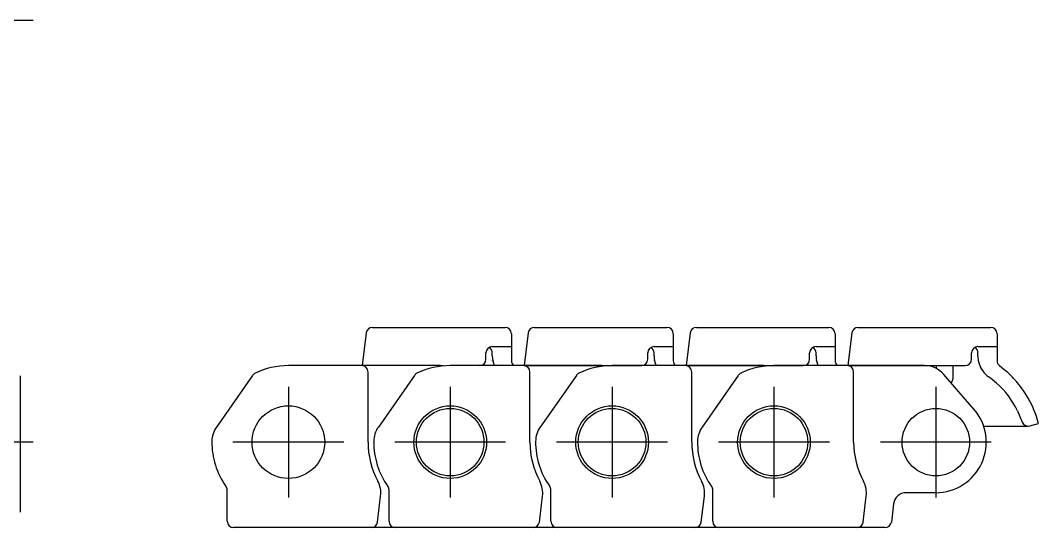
# Model space of a CAD drawing. Extents: x -1 to 236, y -8 to 111.
# Drawn here: x 155.8 to 235.7, y 10 to 49.8 of the extents above; entities that cross this region are included whole.
import ezdxf

# ---------------------------------------------------------------- set-up
doc = ezdxf.new("R2010")
doc.units = 0
doc.header["$LTSCALE"] = 0.5
doc.linetypes.add('CENTER', pattern=[50.8, 31.75, -6.35, 6.35, -6.35])
doc.layers.add('MSM_CENTER', color=1, linetype='CENTER')
doc.layers.add('MSM_CONTINUOUS', color=7, linetype='CONTINUOUS')

msp = doc.modelspace()

# ---------------------------------------------------------------- linework, layer by layer
at = {"layer": 'MSM_CENTER'}
for p, q in [((156.8, 49.768), (133.8, 49.768)), ((176.825, 21.05), (176.825, 12.35)), ((189.525, 21.05), (189.525, 12.35)), ((202.225, 21.05), (202.225, 12.35)), ((214.925, 21.05), (214.925, 12.35)), ((227.625, 21.05), (227.625, 12.35)), ((156.8, 16.7), (133.8, 16.7)), ((181.175, 16.7), (172.475, 16.7)), ((193.875, 16.7), (185.175, 16.7)), ((206.575, 16.7), (197.875, 16.7)), ((219.275, 16.7), (210.575, 16.7)), ((231.975, 16.7), (223.275, 16.7))]:
    msp.add_line(p, q, dxfattribs=at)
at = {"layer": 'MSM_CONTINUOUS'}
for p, q in [((183.436, 25.7), (193.825, 25.7)), ((196.136, 25.7), (206.525, 25.7)), ((208.836, 25.7), (219.225, 25.7)), ((221.536, 25.7), (231.925, 25.7)), ((182.939, 25.261), (182.625, 22.7)), ((194.325, 25.2), (194.325, 23.088)), ((195.639, 25.261), (195.325, 22.7)), ((207.025, 25.2), (207.025, 23.088)), ((208.339, 25.261), (208.025, 22.7)), ((219.725, 25.2), (219.725, 23.088)), ((221.039, 25.261), (220.725, 22.7)), ((232.425, 25.2), (232.425, 23.088)), ((192.825, 24.2), (194.325, 24.2)), ((205.525, 24.2), (207.025, 24.2)), ((218.225, 24.2), (219.725, 24.2)), ((230.925, 24.2), (232.425, 24.2)), ((192.325, 23.2), (192.325, 23.7)), ((192.825, 23.459), (192.825, 23.7)), ((205.025, 23.2), (205.025, 23.7)), ((205.525, 23.459), (205.525, 23.7)), ((217.725, 23.2), (217.725, 23.7)), ((218.225, 23.459), (218.225, 23.7)), ((230.425, 23.2), (230.425, 23.7)), ((230.925, 23.459), (230.925, 23.7)), ((188.645, 22.7), (176.825, 22.7)), ((201.345, 22.7), (189.525, 22.7)), ((194.508, 22.701), (194.51, 22.7)), ((195.325, 22.7), (204.525, 22.7)), ((214.045, 22.7), (202.225, 22.7)), ((207.208, 22.701), (207.21, 22.7)), ((208.025, 22.7), (217.225, 22.7)), ((226.745, 22.7), (214.925, 22.7)), ((219.908, 22.701), (219.91, 22.7)), ((220.725, 22.7), (229.925, 22.7)), ((227.675, 22.471), (227.675, 22.7)), ((228.975, 21.7), (228.975, 22.7)), ((232.608, 22.701), (232.994, 22.385)), ((155.8, 11.2), (155.8, 21.9)), ((174.024, 21.939), (171.187, 17.888)), ((183.075, 16.7), (183.075, 22.2)), ((186.724, 21.939), (183.887, 17.888)), ((195.775, 16.7), (195.775, 22.2)), ((199.424, 21.939), (196.587, 17.888)), ((208.475, 16.7), (208.475, 22.2)), ((212.124, 21.939), (209.287, 17.888)), ((221.175, 16.7), (221.175, 22.2)), ((230.614, 19.298), (228.254, 22.012)), ((234.034, 19.169), (234.407, 18.268)), ((231.38, 17.959), (234.869, 17.959)), ((234.998, 17.976), (235.69, 18.161)), ((172.025, 10.5), (172.025, 12.937)), ((184.725, 10.5), (184.725, 12.937)), ((197.425, 10.5), (197.425, 12.937)), ((210.125, 10.5), (210.125, 12.937)), ((183.819, 10.439), (184.067, 12.456)), ((196.519, 10.439), (196.767, 12.456)), ((209.219, 10.439), (209.467, 12.456)), ((221.919, 10.439), (222.167, 12.456)), ((227.625, 12.74), (225.303, 12.74)), ((224.311, 11.862), (224.136, 10.439)), ((223.64, 10), (172.525, 10))]:
    msp.add_line(p, q, dxfattribs=at)
at = {"layer": 'MSM_CONTINUOUS', "color": 4}
for points in [[(192.855, 23.114, 0), (192.855, 23.114, 0), (192.855, 23.114, 0), (192.855, 23.114, 0), (192.855, 23.114, 0), (192.855, 23.114, 0), (192.855, 23.114, 0), (192.855, 23.114, 0), (192.855, 23.114, 0), (192.855, 23.114, 0), (192.855, 23.114, 0), (192.855, 23.114, 0), (192.855, 23.114, 0), (192.855, 23.114, 0), (192.855, 23.114, 0), (192.855, 23.114, 0), (192.855, 23.114, 0), (192.855, 23.114, 0), (192.855, 23.114, 0), (192.855, 23.114, 0), (192.855, 23.114, 0), (192.855, 23.114, 0), (192.855, 23.114, 0), (192.855, 23.114, 0), (192.855, 23.114, 0), (192.855, 23.114, 0), (192.855, 23.114, 0), (192.855, 23.114, 0), (192.855, 23.114, 0), (192.855, 23.114, 0), (192.855, 23.114, 0), (192.855, 23.114, 0), (192.855, 23.114, 0), (192.855, 23.114, 0), (192.855, 23.114, 0), (192.855, 23.114, 0), (192.855, 23.115, 0), (192.855, 23.115, 0), (192.855, 23.115, 0), (192.855, 23.115, 0), (192.855, 23.115, 0), (192.855, 23.115, 0), (192.855, 23.115, 0), (192.855, 23.115, 0), (192.855, 23.115, 0), (192.855, 23.115, 0), (192.854, 23.115, 0), (192.854, 23.115, 0), (192.854, 23.115, 0), (192.854, 23.115, 0), (192.854, 23.115, 0), (192.854, 23.115, 0), (192.854, 23.115, 0), (192.854, 23.115, 0), (192.854, 23.116, 0), (192.854, 23.116, 0), (192.854, 23.116, 0), (192.854, 23.116, 0), (192.854, 23.116, 0), (192.854, 23.116, 0), (192.854, 23.116, 0), (192.854, 23.116, 0), (192.854, 23.116, 0), (192.854, 23.116, 0), (192.854, 23.116, 0), (192.854, 23.116, 0), (192.854, 23.116, 0), (192.854, 23.116, 0), (192.854, 23.117, 0), (192.854, 23.117, 0), (192.854, 23.117, 0), (192.854, 23.117, 0), (192.854, 23.117, 0), (192.854, 23.117, 0), (192.854, 23.117, 0), (192.854, 23.117, 0), (192.854, 23.117, 0), (192.854, 23.117, 0), (192.854, 23.118, 0), (192.854, 23.118, 0), (192.854, 23.118, 0), (192.854, 23.118, 0), (192.854, 23.118, 0), (192.854, 23.118, 0), (192.854, 23.118, 0), (192.854, 23.119, 0), (192.854, 23.119, 0), (192.854, 23.119, 0), (192.854, 23.119, 0), (192.854, 23.119, 0), (192.854, 23.119, 0), (192.854, 23.119, 0), (192.854, 23.119, 0), (192.854, 23.12, 0), (192.854, 23.12, 0), (192.854, 23.12, 0), (192.854, 23.12, 0), (192.854, 23.12, 0), (192.853, 23.12, 0), (192.853, 23.121, 0), (192.853, 23.121, 0), (192.853, 23.121, 0), (192.853, 23.121, 0), (192.853, 23.122, 0), (192.853, 23.122, 0), (192.853, 23.122, 0), (192.853, 23.122, 0), (192.853, 23.122, 0), (192.853, 23.122, 0), (192.853, 23.123, 0), (192.853, 23.123, 0), (192.853, 23.123, 0), (192.853, 23.123, 0), (192.853, 23.124, 0), (192.853, 23.124, 0), (192.853, 23.124, 0), (192.853, 23.124, 0), (192.853, 23.125, 0), (192.853, 23.125, 0), (192.853, 23.125, 0), (192.853, 23.125, 0), (192.853, 23.125, 0), (192.853, 23.126, 0), (192.853, 23.126, 0), (192.853, 23.126, 0), (192.853, 23.127, 0), (192.852, 23.127, 0), (192.852, 23.127, 0), (192.852, 23.127, 0), (192.852, 23.128, 0), (192.852, 23.128, 0), (192.852, 23.128, 0), (192.852, 23.129, 0), (192.852, 23.129, 0), (192.852, 23.129, 0), (192.852, 23.13, 0), (192.852, 23.13, 0), (192.852, 23.13, 0), (192.852, 23.131, 0), (192.852, 23.131, 0), (192.852, 23.131, 0), (192.852, 23.132, 0), (192.852, 23.132, 0), (192.852, 23.132, 0), (192.852, 23.133, 0), (192.852, 23.133, 0), (192.852, 23.133, 0), (192.851, 23.134, 0), (192.851, 23.134, 0), (192.851, 23.134, 0), (192.851, 23.135, 0), (192.851, 23.135, 0), (192.851, 23.136, 0), (192.851, 23.136, 0), (192.851, 23.137, 0), (192.851, 23.137, 0), (192.851, 23.137, 0), (192.851, 23.138, 0), (192.851, 23.138, 0), (192.851, 23.139, 0)], [(205.555, 23.114, 0), (205.555, 23.114, 0), (205.555, 23.114, 0), (205.555, 23.114, 0), (205.555, 23.114, 0), (205.555, 23.114, 0), (205.555, 23.114, 0), (205.555, 23.114, 0), (205.555, 23.114, 0), (205.555, 23.114, 0), (205.555, 23.114, 0), (205.555, 23.114, 0), (205.555, 23.114, 0), (205.555, 23.114, 0), (205.555, 23.114, 0), (205.555, 23.114, 0), (205.555, 23.114, 0), (205.555, 23.114, 0), (205.555, 23.114, 0), (205.555, 23.114, 0), (205.555, 23.114, 0), (205.555, 23.114, 0), (205.555, 23.114, 0), (205.555, 23.114, 0), (205.555, 23.114, 0), (205.555, 23.114, 0), (205.555, 23.114, 0), (205.555, 23.114, 0), (205.555, 23.114, 0), (205.555, 23.114, 0), (205.555, 23.114, 0), (205.555, 23.114, 0), (205.555, 23.114, 0), (205.555, 23.114, 0), (205.555, 23.114, 0), (205.555, 23.114, 0), (205.555, 23.115, 0), (205.555, 23.115, 0), (205.555, 23.115, 0), (205.555, 23.115, 0), (205.555, 23.115, 0), (205.555, 23.115, 0), (205.555, 23.115, 0), (205.555, 23.115, 0), (205.555, 23.115, 0), (205.555, 23.115, 0), (205.554, 23.115, 0), (205.554, 23.115, 0), (205.554, 23.115, 0), (205.554, 23.115, 0), (205.554, 23.115, 0), (205.554, 23.115, 0), (205.554, 23.115, 0), (205.554, 23.115, 0), (205.554, 23.116, 0), (205.554, 23.116, 0), (205.554, 23.116, 0), (205.554, 23.116, 0), (205.554, 23.116, 0), (205.554, 23.116, 0), (205.554, 23.116, 0), (205.554, 23.116, 0), (205.554, 23.116, 0), (205.554, 23.116, 0), (205.554, 23.116, 0), (205.554, 23.116, 0), (205.554, 23.116, 0), (205.554, 23.116, 0), (205.554, 23.117, 0), (205.554, 23.117, 0), (205.554, 23.117, 0), (205.554, 23.117, 0), (205.554, 23.117, 0), (205.554, 23.117, 0), (205.554, 23.117, 0), (205.554, 23.117, 0), (205.554, 23.117, 0), (205.554, 23.117, 0), (205.554, 23.118, 0), (205.554, 23.118, 0), (205.554, 23.118, 0), (205.554, 23.118, 0), (205.554, 23.118, 0), (205.554, 23.118, 0), (205.554, 23.118, 0), (205.554, 23.119, 0), (205.554, 23.119, 0), (205.554, 23.119, 0), (205.554, 23.119, 0), (205.554, 23.119, 0), (205.554, 23.119, 0), (205.554, 23.119, 0), (205.554, 23.119, 0), (205.554, 23.12, 0), (205.554, 23.12, 0), (205.554, 23.12, 0), (205.554, 23.12, 0), (205.554, 23.12, 0), (205.553, 23.12, 0), (205.553, 23.121, 0), (205.553, 23.121, 0), (205.553, 23.121, 0), (205.553, 23.121, 0), (205.553, 23.122, 0), (205.553, 23.122, 0), (205.553, 23.122, 0), (205.553, 23.122, 0), (205.553, 23.122, 0), (205.553, 23.122, 0), (205.553, 23.123, 0), (205.553, 23.123, 0), (205.553, 23.123, 0), (205.553, 23.123, 0), (205.553, 23.124, 0), (205.553, 23.124, 0), (205.553, 23.124, 0), (205.553, 23.124, 0), (205.553, 23.125, 0), (205.553, 23.125, 0), (205.553, 23.125, 0), (205.553, 23.125, 0), (205.553, 23.125, 0), (205.553, 23.126, 0), (205.553, 23.126, 0), (205.553, 23.126, 0), (205.553, 23.127, 0), (205.552, 23.127, 0), (205.552, 23.127, 0), (205.552, 23.127, 0), (205.552, 23.128, 0), (205.552, 23.128, 0), (205.552, 23.128, 0), (205.552, 23.129, 0), (205.552, 23.129, 0), (205.552, 23.129, 0), (205.552, 23.13, 0), (205.552, 23.13, 0), (205.552, 23.13, 0), (205.552, 23.131, 0), (205.552, 23.131, 0), (205.552, 23.131, 0), (205.552, 23.132, 0), (205.552, 23.132, 0), (205.552, 23.132, 0), (205.552, 23.133, 0), (205.552, 23.133, 0), (205.552, 23.133, 0), (205.551, 23.134, 0), (205.551, 23.134, 0), (205.551, 23.134, 0), (205.551, 23.135, 0), (205.551, 23.135, 0), (205.551, 23.136, 0), (205.551, 23.136, 0), (205.551, 23.137, 0), (205.551, 23.137, 0), (205.551, 23.137, 0), (205.551, 23.138, 0), (205.551, 23.138, 0), (205.551, 23.139, 0)], [(218.255, 23.114, 0), (218.255, 23.114, 0), (218.255, 23.114, 0), (218.255, 23.114, 0), (218.255, 23.114, 0), (218.255, 23.114, 0), (218.255, 23.114, 0), (218.255, 23.114, 0), (218.255, 23.114, 0), (218.255, 23.114, 0), (218.255, 23.114, 0), (218.255, 23.114, 0), (218.255, 23.114, 0), (218.255, 23.114, 0), (218.255, 23.114, 0), (218.255, 23.114, 0), (218.255, 23.114, 0), (218.255, 23.114, 0), (218.255, 23.114, 0), (218.255, 23.114, 0), (218.255, 23.114, 0), (218.255, 23.114, 0), (218.255, 23.114, 0), (218.255, 23.114, 0), (218.255, 23.114, 0), (218.255, 23.114, 0), (218.255, 23.114, 0), (218.255, 23.114, 0), (218.255, 23.114, 0), (218.255, 23.114, 0), (218.255, 23.114, 0), (218.255, 23.114, 0), (218.255, 23.114, 0), (218.255, 23.114, 0), (218.255, 23.114, 0), (218.255, 23.114, 0), (218.255, 23.115, 0), (218.255, 23.115, 0), (218.255, 23.115, 0), (218.255, 23.115, 0), (218.255, 23.115, 0), (218.255, 23.115, 0), (218.255, 23.115, 0), (218.255, 23.115, 0), (218.255, 23.115, 0), (218.255, 23.115, 0), (218.254, 23.115, 0), (218.254, 23.115, 0), (218.254, 23.115, 0), (218.254, 23.115, 0), (218.254, 23.115, 0), (218.254, 23.115, 0), (218.254, 23.115, 0), (218.254, 23.115, 0), (218.254, 23.116, 0), (218.254, 23.116, 0), (218.254, 23.116, 0), (218.254, 23.116, 0), (218.254, 23.116, 0), (218.254, 23.116, 0), (218.254, 23.116, 0), (218.254, 23.116, 0), (218.254, 23.116, 0), (218.254, 23.116, 0), (218.254, 23.116, 0), (218.254, 23.116, 0), (218.254, 23.116, 0), (218.254, 23.116, 0), (218.254, 23.117, 0), (218.254, 23.117, 0), (218.254, 23.117, 0), (218.254, 23.117, 0), (218.254, 23.117, 0), (218.254, 23.117, 0), (218.254, 23.117, 0), (218.254, 23.117, 0), (218.254, 23.117, 0), (218.254, 23.117, 0), (218.254, 23.118, 0), (218.254, 23.118, 0), (218.254, 23.118, 0), (218.254, 23.118, 0), (218.254, 23.118, 0), (218.254, 23.118, 0), (218.254, 23.118, 0), (218.254, 23.119, 0), (218.254, 23.119, 0), (218.254, 23.119, 0), (218.254, 23.119, 0), (218.254, 23.119, 0), (218.254, 23.119, 0), (218.254, 23.119, 0), (218.254, 23.119, 0), (218.254, 23.12, 0), (218.254, 23.12, 0), (218.254, 23.12, 0), (218.254, 23.12, 0), (218.254, 23.12, 0), (218.253, 23.12, 0), (218.253, 23.121, 0), (218.253, 23.121, 0), (218.253, 23.121, 0), (218.253, 23.121, 0), (218.253, 23.122, 0), (218.253, 23.122, 0), (218.253, 23.122, 0), (218.253, 23.122, 0), (218.253, 23.122, 0), (218.253, 23.122, 0), (218.253, 23.123, 0), (218.253, 23.123, 0), (218.253, 23.123, 0), (218.253, 23.123, 0), (218.253, 23.124, 0), (218.253, 23.124, 0), (218.253, 23.124, 0), (218.253, 23.124, 0), (218.253, 23.125, 0), (218.253, 23.125, 0), (218.253, 23.125, 0), (218.253, 23.125, 0), (218.253, 23.125, 0), (218.253, 23.126, 0), (218.253, 23.126, 0), (218.253, 23.126, 0), (218.253, 23.127, 0), (218.252, 23.127, 0), (218.252, 23.127, 0), (218.252, 23.127, 0), (218.252, 23.128, 0), (218.252, 23.128, 0), (218.252, 23.128, 0), (218.252, 23.129, 0), (218.252, 23.129, 0), (218.252, 23.129, 0), (218.252, 23.13, 0), (218.252, 23.13, 0), (218.252, 23.13, 0), (218.252, 23.131, 0), (218.252, 23.131, 0), (218.252, 23.131, 0), (218.252, 23.132, 0), (218.252, 23.132, 0), (218.252, 23.132, 0), (218.252, 23.133, 0), (218.252, 23.133, 0), (218.252, 23.133, 0), (218.251, 23.134, 0), (218.251, 23.134, 0), (218.251, 23.134, 0), (218.251, 23.135, 0), (218.251, 23.135, 0), (218.251, 23.136, 0), (218.251, 23.136, 0), (218.251, 23.137, 0), (218.251, 23.137, 0), (218.251, 23.137, 0), (218.251, 23.138, 0), (218.251, 23.138, 0), (218.251, 23.139, 0)], [(230.955, 23.114, 0), (230.955, 23.114, 0), (230.955, 23.114, 0), (230.955, 23.114, 0), (230.955, 23.114, 0), (230.955, 23.114, 0), (230.955, 23.114, 0), (230.955, 23.114, 0), (230.955, 23.114, 0), (230.955, 23.114, 0), (230.955, 23.114, 0), (230.955, 23.114, 0), (230.955, 23.114, 0), (230.955, 23.114, 0), (230.955, 23.114, 0), (230.955, 23.114, 0), (230.955, 23.114, 0), (230.955, 23.114, 0), (230.955, 23.114, 0), (230.955, 23.114, 0), (230.955, 23.114, 0), (230.955, 23.114, 0), (230.955, 23.114, 0), (230.955, 23.114, 0), (230.955, 23.114, 0), (230.955, 23.114, 0), (230.955, 23.114, 0), (230.955, 23.114, 0), (230.955, 23.114, 0), (230.955, 23.114, 0), (230.955, 23.114, 0), (230.955, 23.114, 0), (230.955, 23.114, 0), (230.955, 23.114, 0), (230.955, 23.114, 0), (230.955, 23.114, 0), (230.955, 23.115, 0), (230.955, 23.115, 0), (230.955, 23.115, 0), (230.955, 23.115, 0), (230.955, 23.115, 0), (230.955, 23.115, 0), (230.955, 23.115, 0), (230.955, 23.115, 0), (230.955, 23.115, 0), (230.955, 23.115, 0), (230.954, 23.115, 0), (230.954, 23.115, 0), (230.954, 23.115, 0), (230.954, 23.115, 0), (230.954, 23.115, 0), (230.954, 23.115, 0), (230.954, 23.115, 0), (230.954, 23.115, 0), (230.954, 23.116, 0), (230.954, 23.116, 0), (230.954, 23.116, 0), (230.954, 23.116, 0), (230.954, 23.116, 0), (230.954, 23.116, 0), (230.954, 23.116, 0), (230.954, 23.116, 0), (230.954, 23.116, 0), (230.954, 23.116, 0), (230.954, 23.116, 0), (230.954, 23.116, 0), (230.954, 23.116, 0), (230.954, 23.116, 0), (230.954, 23.117, 0), (230.954, 23.117, 0), (230.954, 23.117, 0), (230.954, 23.117, 0), (230.954, 23.117, 0), (230.954, 23.117, 0), (230.954, 23.117, 0), (230.954, 23.117, 0), (230.954, 23.117, 0), (230.954, 23.117, 0), (230.954, 23.118, 0), (230.954, 23.118, 0), (230.954, 23.118, 0), (230.954, 23.118, 0), (230.954, 23.118, 0), (230.954, 23.118, 0), (230.954, 23.118, 0), (230.954, 23.119, 0), (230.954, 23.119, 0), (230.954, 23.119, 0), (230.954, 23.119, 0), (230.954, 23.119, 0), (230.954, 23.119, 0), (230.954, 23.119, 0), (230.954, 23.119, 0), (230.954, 23.12, 0), (230.954, 23.12, 0), (230.954, 23.12, 0), (230.954, 23.12, 0), (230.954, 23.12, 0), (230.953, 23.12, 0), (230.953, 23.121, 0), (230.953, 23.121, 0), (230.953, 23.121, 0), (230.953, 23.121, 0), (230.953, 23.122, 0), (230.953, 23.122, 0), (230.953, 23.122, 0), (230.953, 23.122, 0), (230.953, 23.122, 0), (230.953, 23.122, 0), (230.953, 23.123, 0), (230.953, 23.123, 0), (230.953, 23.123, 0), (230.953, 23.123, 0), (230.953, 23.124, 0), (230.953, 23.124, 0), (230.953, 23.124, 0), (230.953, 23.124, 0), (230.953, 23.125, 0), (230.953, 23.125, 0), (230.953, 23.125, 0), (230.953, 23.125, 0), (230.953, 23.125, 0), (230.953, 23.126, 0), (230.953, 23.126, 0), (230.953, 23.126, 0), (230.953, 23.127, 0), (230.952, 23.127, 0), (230.952, 23.127, 0), (230.952, 23.127, 0), (230.952, 23.128, 0), (230.952, 23.128, 0), (230.952, 23.128, 0), (230.952, 23.129, 0), (230.952, 23.129, 0), (230.952, 23.129, 0), (230.952, 23.13, 0), (230.952, 23.13, 0), (230.952, 23.13, 0), (230.952, 23.131, 0), (230.952, 23.131, 0), (230.952, 23.131, 0), (230.952, 23.132, 0), (230.952, 23.132, 0), (230.952, 23.132, 0), (230.952, 23.133, 0), (230.952, 23.133, 0), (230.952, 23.133, 0), (230.951, 23.134, 0), (230.951, 23.134, 0), (230.951, 23.134, 0), (230.951, 23.135, 0), (230.951, 23.135, 0), (230.951, 23.136, 0), (230.951, 23.136, 0), (230.951, 23.137, 0), (230.951, 23.137, 0), (230.951, 23.137, 0), (230.951, 23.138, 0), (230.951, 23.138, 0), (230.951, 23.139, 0)]]:
    msp.add_polyline3d(points, dxfattribs=at)
at = {"layer": 'MSM_CONTINUOUS'}
for centre, radius in [((176.825, 16.7), 2.85), ((189.525, 16.7), 2.85), ((189.525, 16.7), 2.65), ((202.225, 16.7), 2.85), ((202.225, 16.7), 2.65), ((214.925, 16.7), 2.85), ((214.925, 16.7), 2.65), ((227.625, 16.7), 2.65)]:
    msp.add_circle(centre, radius, dxfattribs=at)
for centre, radius, start, end in [((183.436, 25.2), 0.5, 90, 173), ((193.825, 25.2), 0.5, 0, 90), ((196.136, 25.2), 0.5, 90, 173), ((206.525, 25.2), 0.5, 0, 90), ((208.836, 25.2), 0.5, 90, 173), ((219.225, 25.2), 0.5, 0, 90), ((221.536, 25.2), 0.5, 90, 173), ((231.925, 25.2), 0.5, 0, 90), ((192.825, 23.7), 0.5, 90, 180), ((192.325, 23.7), 0.5, 0, 60.39306), ((205.525, 23.7), 0.5, 90, 180), ((205.025, 23.7), 0.5, 0, 60.39306), ((218.225, 23.7), 0.5, 90, 180), ((217.725, 23.7), 0.5, 0, 60.39306), ((230.925, 23.7), 0.5, 90, 180), ((230.425, 23.7), 0.5, 0, 60.39306), ((191.825, 23.2), 0.5, 270, 360), ((194.825, 23.459), 2, 180, 202.29404), ((204.525, 23.2), 0.5, 270, 360), ((207.525, 23.459), 2, 180, 202.29404), ((217.225, 23.2), 0.5, 270, 360), ((220.225, 23.459), 2, 180, 202.29404), ((229.925, 23.2), 0.5, 270, 360), ((232.925, 23.459), 2, 180, 215.71005), ((176.825, 16.7), 6, 90, 115.77713), ((182.575, 22.2), 0.5, 0, 90), ((189.525, 16.7), 6, 90, 115.77713), ((188.645, 20.7), 2, 80.74371, 90), ((194.825, 23.088), 0.5, 180, 230.67069), ((195.275, 22.2), 0.5, 0, 90), ((202.225, 16.7), 6, 90, 115.77713), ((201.345, 20.7), 2, 80.74371, 90), ((207.525, 23.088), 0.5, 180, 230.67069), ((207.975, 22.2), 0.5, 0, 90), ((214.925, 16.7), 6, 90, 115.77713), ((214.045, 20.7), 2, 80.74371, 90), ((220.225, 23.088), 0.5, 180, 230.67069), ((220.675, 22.2), 0.5, 0, 90), ((226.745, 20.7), 2, 41, 90), ((232.925, 23.088), 0.5, 180, 230.67069), ((228.746, 17.112), 6.772, 42.64936, 51.4959), ((174.433, 21.653), 0.5, 115.77713, 145), ((187.133, 21.653), 0.5, 115.77713, 145), ((199.833, 21.653), 0.5, 115.77713, 145), ((212.533, 21.653), 0.5, 115.77713, 145), ((228.475, 21.7), 0.5, 315.38188, 0), ((232.901, 23.435), 1.966, 215.54759, 234.76568), ((223.674, 11.054), 13.475, 49.6787, 53.0922), ((227.625, 16), 8.35, 25.34883, 43.04996), ((227.625, 16), 7.15, 26.30773, 48.16752), ((227.625, 16.7), 3.96, 270, 41.00004), ((227.625, 16), 8.35, 14.99989, 25.34894), ((172.825, 16.741), 2, 145, 179.41151), ((185.525, 16.741), 2, 145, 179.41151), ((198.225, 16.741), 2, 145, 179.41151), ((210.925, 16.741), 2, 145, 179.41151), ((234.869, 18.459), 0.5, 202.46371, 284.99999), ((176.825, 16.7), 6, 179.41151, 215.37459), ((189.525, 16.7), 6.45, 180, 208.2573), ((189.525, 16.7), 6, 179.41151, 215.37459), ((202.225, 16.7), 6.45, 180, 208.2573), ((202.225, 16.7), 6, 179.41151, 215.37459), ((214.925, 16.7), 6.45, 180, 208.2573), ((214.925, 16.7), 6, 179.41151, 215.37459), ((227.625, 16.7), 6.45, 180, 208.2573), ((182.082, 12.7), 2, 353, 28.2573), ((194.782, 12.7), 2, 353, 28.2573), ((207.482, 12.7), 2, 353, 28.2573), ((220.182, 12.7), 2, 353, 28.2573), ((171.525, 12.937), 0.5, 0, 35.37459), ((184.225, 12.937), 0.5, 0, 35.37459), ((196.925, 12.937), 0.5, 0, 35.37459), ((209.625, 12.937), 0.5, 0, 35.37459), ((225.303, 11.74), 1, 90, 173), ((172.525, 10.5), 0.5, 180, 270), ((183.323, 10.5), 0.5, 270, 352.99999), ((185.225, 10.5), 0.5, 180, 270), ((196.023, 10.5), 0.5, 270, 352.99999), ((197.925, 10.5), 0.5, 180, 270), ((208.723, 10.5), 0.5, 270, 352.99999), ((210.625, 10.5), 0.5, 180, 270), ((221.423, 10.5), 0.5, 270, 352.99999), ((223.64, 10.5), 0.5, 270, 353)]:
    msp.add_arc(centre, radius, start, end, dxfattribs=at)

doc.saveas('drawing.dxf')
